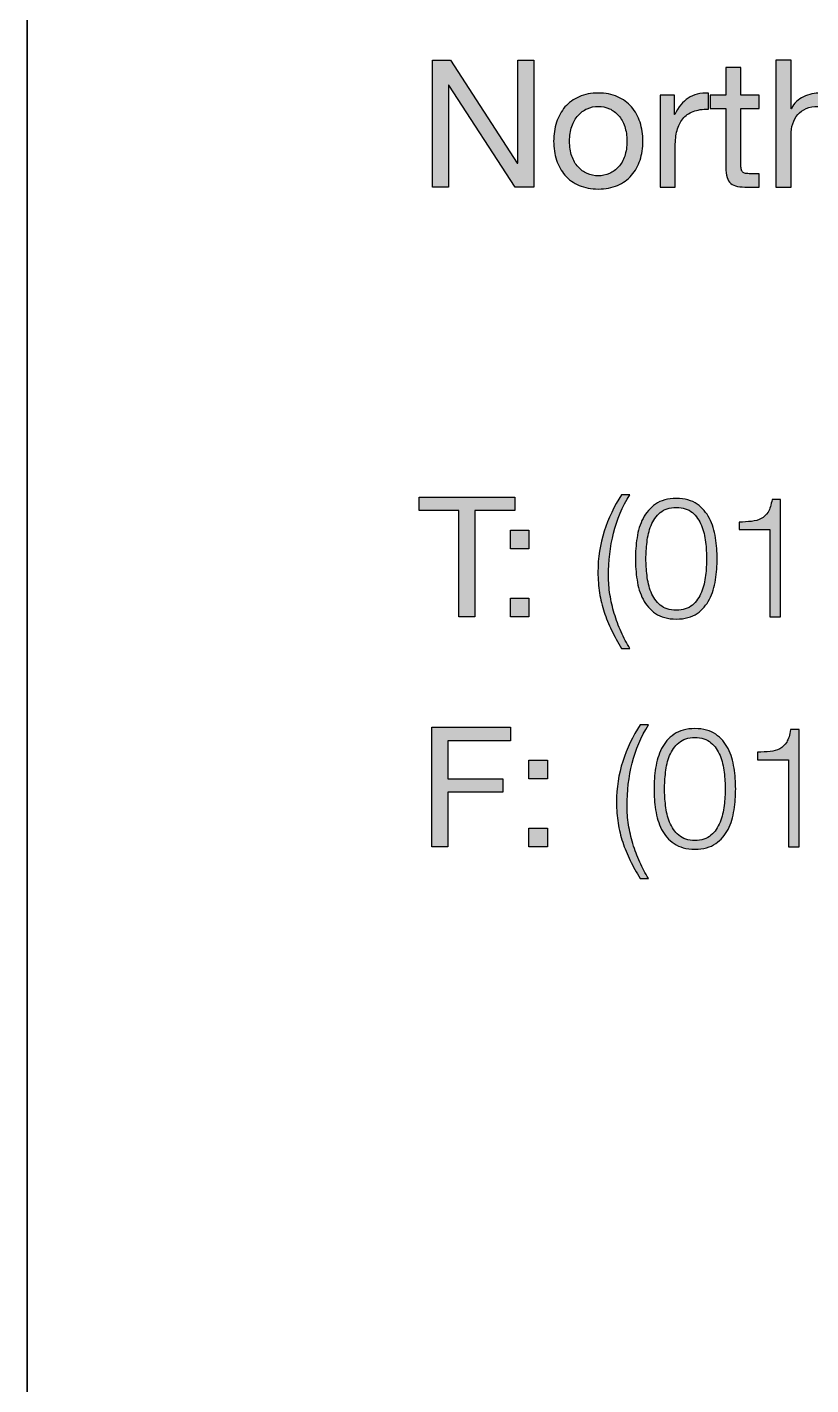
# Paper-space layout 'A2 (portrait)' of a CAD drawing. Extents: x 0 to 396, y 0 to 564.
# Drawn here: x 269.5 to 282.21, y 22.02 to 44.04 of the extents above; entities that cross this region are included whole.
import ezdxf
from ezdxf.enums import TextEntityAlignment as Align

# ---------------------------------------------------------------- set-up
doc = ezdxf.new("R2010")
doc.units = 0
doc.layers.get('0').update_dxf_attribs({"linetype": 'CONTINUOUS'})
doc.layers.get('Defpoints').update_dxf_attribs({"linetype": 'CONTINUOUS'})
doc.layers.add('JPP_Mask', color=7, linetype='CONTINUOUS')
doc.styles.add('JPP', font='arial.ttf')

# ---------------------------------------------------------------- blocks, each defined once
blk = doc.blocks.new('A2mask (portrait)')
at = {"true_color": 0x004a91}
blk.add_hatch(color=154, dxfattribs=at).paths.add_polyline_path([(276.365, 43.506), (276.074, 43.506), (276.074, 41.446), (276.333, 41.446), (276.333, 43.099), (276.339, 43.099), (277.415, 41.446), (277.715, 41.446), (277.715, 43.506), (277.455, 43.506), (277.455, 41.836), (277.449, 41.836)])
h = blk.add_hatch(color=154, dxfattribs=at)
edge = h.paths.add_edge_path()
edge.add_spline(control_points=[(281.372, 42.938), (281.372, 42.938), (281.372, 42.721), (281.372, 42.721), (281.372, 42.721), (281.075, 42.721), (281.075, 42.721), (281.075, 42.721), (281.075, 41.795), (281.075, 41.795), (281.075, 41.767), (281.077, 41.744), (281.082, 41.726), (281.087, 41.709), (281.096, 41.695), (281.11, 41.686), (281.123, 41.676), (281.142, 41.67), (281.166, 41.667), (281.19, 41.664), (281.221, 41.663), (281.259, 41.663), (281.259, 41.663), (281.372, 41.663), (281.372, 41.663), (281.372, 41.663), (281.372, 41.446), (281.372, 41.446), (281.372, 41.446), (281.184, 41.446), (281.184, 41.446), (281.121, 41.446), (281.066, 41.451), (281.021, 41.459), (280.976, 41.468), (280.94, 41.484), (280.912, 41.507), (280.884, 41.53), (280.863, 41.563), (280.85, 41.605), (280.837, 41.647), (280.83, 41.703), (280.83, 41.773), (280.83, 41.773), (280.83, 42.721), (280.83, 42.721), (280.83, 42.721), (280.576, 42.721), (280.576, 42.721), (280.576, 42.721), (280.576, 42.938), (280.576, 42.938), (280.576, 42.938), (280.83, 42.938), (280.83, 42.938), (280.83, 42.938), (280.83, 43.385), (280.83, 43.385), (280.83, 43.385), (281.075, 43.385), (281.075, 43.385), (281.075, 43.385), (281.075, 42.938), (281.075, 42.938), (281.075, 42.938), (281.372, 42.938), (281.372, 42.938)], knot_values=[0, 0, 0, 0, 1, 1, 1, 2, 2, 2, 3, 3, 3, 4, 4, 4, 5, 5, 5, 6, 6, 6, 7, 7, 7, 8, 8, 8, 9, 9, 9, 10, 10, 10, 11, 11, 11, 12, 12, 12, 13, 13, 13, 14, 14, 14, 15, 15, 15, 16, 16, 16, 17, 17, 17, 18, 18, 18, 19, 19, 19, 20, 20, 20, 21, 21, 21, 22, 22, 22, 22], degree=3, periodic=0)
h = blk.add_hatch(color=154, dxfattribs=at)
edge = h.paths.add_edge_path()
edge.add_spline(control_points=[(281.888, 43.506), (281.888, 43.506), (281.888, 42.718), (281.888, 42.718), (281.888, 42.718), (281.894, 42.718), (281.894, 42.718), (281.913, 42.765), (281.94, 42.803), (281.974, 42.835), (282.009, 42.867), (282.048, 42.893), (282.091, 42.913), (282.134, 42.933), (282.179, 42.948), (282.227, 42.958), (282.274, 42.967), (282.32, 42.972), (282.364, 42.972), (282.462, 42.972), (282.544, 42.959), (282.609, 42.932), (282.674, 42.905), (282.727, 42.867), (282.768, 42.819), (282.808, 42.771), (282.836, 42.714), (282.852, 42.648), (282.869, 42.581), (282.877, 42.508), (282.877, 42.427), (282.877, 42.427), (282.877, 41.446), (282.877, 41.446), (282.877, 41.446), (282.632, 41.446), (282.632, 41.446), (282.632, 41.446), (282.632, 42.456), (282.632, 42.456), (282.632, 42.548), (282.605, 42.621), (282.551, 42.675), (282.497, 42.729), (282.423, 42.756), (282.329, 42.756), (282.254, 42.756), (282.189, 42.744), (282.134, 42.721), (282.08, 42.698), (282.034, 42.666), (281.998, 42.623), (281.961, 42.581), (281.934, 42.531), (281.915, 42.475), (281.897, 42.418), (281.888, 42.356), (281.888, 42.289), (281.888, 42.289), (281.888, 41.446), (281.888, 41.446), (281.888, 41.446), (281.643, 41.446), (281.643, 41.446), (281.643, 41.446), (281.643, 43.506), (281.643, 43.506), (281.643, 43.506), (281.888, 43.506), (281.888, 43.506)], knot_values=[0, 0, 0, 0, 1, 1, 1, 2, 2, 2, 3, 3, 3, 4, 4, 4, 5, 5, 5, 6, 6, 6, 7, 7, 7, 8, 8, 8, 9, 9, 9, 10, 10, 10, 11, 11, 11, 12, 12, 12, 13, 13, 13, 14, 14, 14, 15, 15, 15, 16, 16, 16, 17, 17, 17, 18, 18, 18, 19, 19, 19, 20, 20, 20, 21, 21, 21, 22, 22, 22, 23, 23, 23, 23], degree=3, periodic=0)
h = blk.add_hatch(color=154, dxfattribs=at)
edge = h.paths.add_edge_path(flags=16)
edge.add_spline(control_points=[(278.333, 41.95), (278.357, 41.88), (278.39, 41.821), (278.433, 41.774), (278.475, 41.727), (278.525, 41.691), (278.581, 41.666), (278.638, 41.641), (278.698, 41.628), (278.762, 41.628), (278.825, 41.628), (278.885, 41.641), (278.942, 41.666), (278.999, 41.691), (279.048, 41.727), (279.09, 41.774), (279.133, 41.821), (279.166, 41.88), (279.19, 41.95), (279.214, 42.02), (279.226, 42.1), (279.226, 42.191), (279.226, 42.281), (279.214, 42.361), (279.19, 42.431), (279.166, 42.501), (279.133, 42.561), (279.09, 42.609), (279.048, 42.657), (278.999, 42.693), (278.942, 42.718), (278.885, 42.743), (278.825, 42.756), (278.762, 42.756), (278.698, 42.756), (278.638, 42.743), (278.581, 42.718), (278.525, 42.693), (278.475, 42.657), (278.433, 42.609), (278.39, 42.561), (278.357, 42.501), (278.333, 42.431), (278.309, 42.361), (278.297, 42.281), (278.297, 42.191), (278.297, 42.1), (278.309, 42.02), (278.333, 41.95)], knot_values=[0, 0, 0, 0, 1, 1, 1, 2, 2, 2, 3, 3, 3, 4, 4, 4, 5, 5, 5, 6, 6, 6, 7, 7, 7, 8, 8, 8, 9, 9, 9, 10, 10, 10, 11, 11, 11, 12, 12, 12, 13, 13, 13, 14, 14, 14, 15, 15, 15, 16, 16, 16, 16], degree=3, periodic=0)
edge = h.paths.add_edge_path()
edge.add_spline(control_points=[(278.084, 42.498), (278.114, 42.593), (278.161, 42.675), (278.222, 42.746), (278.284, 42.816), (278.36, 42.871), (278.45, 42.912), (278.541, 42.952), (278.644, 42.972), (278.762, 42.972), (278.881, 42.972), (278.985, 42.952), (279.074, 42.912), (279.164, 42.871), (279.239, 42.816), (279.301, 42.746), (279.362, 42.675), (279.409, 42.593), (279.439, 42.498), (279.47, 42.402), (279.486, 42.3), (279.486, 42.191), (279.486, 42.081), (279.47, 41.979), (279.439, 41.885), (279.409, 41.791), (279.362, 41.709), (279.301, 41.638), (279.239, 41.568), (279.164, 41.513), (279.074, 41.474), (278.985, 41.435), (278.881, 41.415), (278.762, 41.415), (278.644, 41.415), (278.541, 41.435), (278.45, 41.474), (278.36, 41.513), (278.284, 41.568), (278.222, 41.638), (278.161, 41.709), (278.114, 41.791), (278.084, 41.885), (278.053, 41.979), (278.038, 42.081), (278.038, 42.191), (278.038, 42.3), (278.053, 42.402), (278.084, 42.498)], knot_values=[0, 0, 0, 0, 1, 1, 1, 2, 2, 2, 3, 3, 3, 4, 4, 4, 5, 5, 5, 6, 6, 6, 7, 7, 7, 8, 8, 8, 9, 9, 9, 10, 10, 10, 11, 11, 11, 12, 12, 12, 13, 13, 13, 14, 14, 14, 15, 15, 15, 16, 16, 16, 16], degree=3, periodic=0)
h = blk.add_hatch(color=154, dxfattribs=at)
edge = h.paths.add_edge_path()
edge.add_spline(control_points=[(279.996, 42.938), (279.996, 42.938), (279.996, 42.623), (279.996, 42.623), (279.996, 42.623), (280.002, 42.623), (280.002, 42.623), (280.061, 42.744), (280.134, 42.834), (280.221, 42.891), (280.307, 42.949), (280.417, 42.976), (280.55, 42.972), (280.55, 42.972), (280.55, 42.713), (280.55, 42.713), (280.451, 42.713), (280.368, 42.699), (280.299, 42.672), (280.229, 42.645), (280.174, 42.606), (280.131, 42.554), (280.089, 42.502), (280.058, 42.439), (280.039, 42.365), (280.02, 42.291), (280.01, 42.206), (280.01, 42.11), (280.01, 42.11), (280.01, 41.446), (280.01, 41.446), (280.01, 41.446), (279.765, 41.446), (279.765, 41.446), (279.765, 41.446), (279.765, 42.938), (279.765, 42.938), (279.765, 42.938), (279.996, 42.938), (279.996, 42.938)], knot_values=[0, 0, 0, 0, 1, 1, 1, 2, 2, 2, 3, 3, 3, 4, 4, 4, 5, 5, 5, 6, 6, 6, 7, 7, 7, 8, 8, 8, 9, 9, 9, 10, 10, 10, 11, 11, 11, 12, 12, 12, 13, 13, 13, 13], degree=3, periodic=0)
at = {"true_color": 0x0081c6}
for points in [[(276.761, 36.201), (277.407, 36.201), (277.407, 36.418), (275.857, 36.418), (275.857, 36.201), (276.503, 36.201), (276.503, 34.479), (276.761, 34.479)], [(277.638, 35.883), (277.336, 35.883), (277.336, 35.582), (277.638, 35.582)], [(277.638, 34.781), (277.336, 34.781), (277.336, 34.479), (277.638, 34.479)], [(277.336, 32.685), (276.063, 32.685), (276.063, 30.747), (276.321, 30.747), (276.321, 31.635), (277.212, 31.635), (277.212, 31.852), (276.321, 31.852), (276.321, 32.468), (277.336, 32.468)], [(277.936, 32.15), (277.635, 32.15), (277.635, 31.849), (277.936, 31.849)], [(277.936, 31.048), (277.635, 31.048), (277.635, 30.747), (277.936, 30.747)]]:
    blk.add_hatch(color=142, dxfattribs=at).paths.add_polyline_path(points)
at = {"true_color": 0x004a91}
h = blk.add_hatch(color=154, dxfattribs=at)
edge = h.paths.add_edge_path()
edge.add_spline(control_points=[(278.927, 35.139), (278.927, 35.381), (278.954, 35.613), (279.01, 35.834)], knot_values=[7, 7, 7, 7, 8, 8, 8, 8], degree=3, periodic=0)
edge.add_spline(control_points=[(279.01, 35.834), (279.065, 36.055), (279.153, 36.263), (279.274, 36.458)], knot_values=[6, 6, 6, 6, 7, 7, 7, 7], degree=3, periodic=0)
edge.add_spline(control_points=[(279.274, 36.458), (279.274, 36.458), (279.139, 36.458), (279.139, 36.458), (279.019, 36.272), (278.926, 36.074), (278.858, 35.865), (278.79, 35.656), (278.756, 35.435), (278.756, 35.201)], knot_values=[3, 3, 3, 3, 4, 4, 4, 5, 5, 5, 6, 6, 6, 6], degree=3, periodic=0)
edge.add_spline(control_points=[(278.756, 35.201), (278.756, 35.082), (278.765, 34.97), (278.782, 34.864)], knot_values=[2, 2, 2, 2, 3, 3, 3, 3], degree=3, periodic=0)
edge.add_spline(control_points=[(278.782, 34.864), (278.799, 34.758), (278.824, 34.655), (278.856, 34.555)], knot_values=[1, 1, 1, 1, 2, 2, 2, 2], degree=3, periodic=0)
edge.add_spline(control_points=[(278.856, 34.555), (278.889, 34.456), (278.929, 34.357), (278.977, 34.259)], knot_values=[0, 0, 0, 0, 1, 1, 1, 1], degree=3, periodic=0)
edge.add_spline(control_points=[(278.977, 34.259), (279.025, 34.162), (279.079, 34.063), (279.139, 33.964)], knot_values=[13, 13, 13, 13, 14, 14, 14, 14], degree=3, periodic=0)
edge.add_spline(control_points=[(279.139, 33.964), (279.139, 33.964), (279.274, 33.964), (279.274, 33.964), (279.222, 34.047), (279.174, 34.137), (279.132, 34.233)], knot_values=[11, 11, 11, 11, 12, 12, 12, 13, 13, 13, 13], degree=3, periodic=0)
edge.add_spline(control_points=[(279.132, 34.233), (279.089, 34.328), (279.053, 34.427), (279.022, 34.53)], knot_values=[10, 10, 10, 10, 11, 11, 11, 11], degree=3, periodic=0)
edge.add_spline(control_points=[(279.022, 34.53), (278.991, 34.632), (278.968, 34.735), (278.951, 34.838)], knot_values=[9, 9, 9, 9, 10, 10, 10, 10], degree=3, periodic=0)
edge.add_spline(control_points=[(278.951, 34.838), (278.935, 34.941), (278.927, 35.041), (278.927, 35.139)], knot_values=[8, 8, 8, 8, 9, 9, 9, 9], degree=3, periodic=0)
h = blk.add_hatch(color=154, dxfattribs=at)
edge = h.paths.add_edge_path()
edge.add_spline(control_points=[(280.689, 35.419), (280.689, 35.529), (280.68, 35.642), (280.663, 35.758)], knot_values=[2, 2, 2, 2, 3, 3, 3, 3], degree=3, periodic=0)
edge.add_spline(control_points=[(280.663, 35.758), (280.646, 35.874), (280.613, 35.979), (280.565, 36.073)], knot_values=[1, 1, 1, 1, 2, 2, 2, 2], degree=3, periodic=0)
edge.add_spline(control_points=[(280.565, 36.073), (280.517, 36.167), (280.45, 36.244), (280.364, 36.305)], knot_values=[0, 0, 0, 0, 1, 1, 1, 1], degree=3, periodic=0)
edge.add_spline(control_points=[(280.364, 36.305), (280.279, 36.366), (280.166, 36.396), (280.026, 36.396)], knot_values=[15, 15, 15, 15, 16, 16, 16, 16], degree=3, periodic=0)
edge.add_spline(control_points=[(280.026, 36.396), (279.889, 36.396), (279.777, 36.366), (279.69, 36.305)], knot_values=[14, 14, 14, 14, 15, 15, 15, 15], degree=3, periodic=0)
edge.add_spline(control_points=[(279.69, 36.305), (279.603, 36.244), (279.536, 36.167), (279.488, 36.073), (279.44, 35.979), (279.407, 35.874), (279.39, 35.758)], knot_values=[12, 12, 12, 12, 13, 13, 13, 14, 14, 14, 14], degree=3, periodic=0)
edge.add_spline(control_points=[(279.39, 35.758), (279.373, 35.642), (279.364, 35.528), (279.364, 35.416)], knot_values=[11, 11, 11, 11, 12, 12, 12, 12], degree=3, periodic=0)
edge.add_spline(control_points=[(279.364, 35.416), (279.364, 35.306), (279.373, 35.193), (279.39, 35.077)], knot_values=[10, 10, 10, 10, 11, 11, 11, 11], degree=3, periodic=0)
edge.add_spline(control_points=[(279.39, 35.077), (279.407, 34.961), (279.44, 34.856), (279.488, 34.762), (279.536, 34.668), (279.603, 34.591), (279.69, 34.531)], knot_values=[8, 8, 8, 8, 9, 9, 9, 10, 10, 10, 10], degree=3, periodic=0)
edge.add_spline(control_points=[(279.69, 34.531), (279.777, 34.471), (279.889, 34.441), (280.026, 34.441)], knot_values=[7, 7, 7, 7, 8, 8, 8, 8], degree=3, periodic=0)
edge.add_spline(control_points=[(280.026, 34.441), (280.166, 34.441), (280.279, 34.471), (280.364, 34.531)], knot_values=[6, 6, 6, 6, 7, 7, 7, 7], degree=3, periodic=0)
edge.add_spline(control_points=[(280.364, 34.531), (280.45, 34.591), (280.517, 34.668), (280.565, 34.762)], knot_values=[5, 5, 5, 5, 6, 6, 6, 6], degree=3, periodic=0)
edge.add_spline(control_points=[(280.565, 34.762), (280.613, 34.856), (280.646, 34.961), (280.663, 35.077)], knot_values=[4, 4, 4, 4, 5, 5, 5, 5], degree=3, periodic=0)
edge.add_spline(control_points=[(280.663, 35.077), (280.68, 35.193), (280.689, 35.307), (280.689, 35.419)], knot_values=[3, 3, 3, 3, 4, 4, 4, 4], degree=3, periodic=0)
edge = h.paths.add_edge_path(flags=16)
edge.add_spline(control_points=[(279.535, 35.419), (279.535, 35.5), (279.541, 35.59), (279.552, 35.687)], knot_values=[2, 2, 2, 2, 3, 3, 3, 3], degree=3, periodic=0)
edge.add_spline(control_points=[(279.552, 35.687), (279.562, 35.785), (279.584, 35.875), (279.618, 35.959)], knot_values=[1, 1, 1, 1, 2, 2, 2, 2], degree=3, periodic=0)
edge.add_spline(control_points=[(279.618, 35.959), (279.651, 36.042), (279.701, 36.112), (279.766, 36.168)], knot_values=[0, 0, 0, 0, 1, 1, 1, 1], degree=3, periodic=0)
edge.add_spline(control_points=[(279.766, 36.168), (279.831, 36.224), (279.918, 36.252), (280.026, 36.252)], knot_values=[15, 15, 15, 15, 16, 16, 16, 16], degree=3, periodic=0)
edge.add_spline(control_points=[(280.026, 36.252), (280.135, 36.252), (280.222, 36.224), (280.287, 36.168)], knot_values=[14, 14, 14, 14, 15, 15, 15, 15], degree=3, periodic=0)
edge.add_spline(control_points=[(280.287, 36.168), (280.352, 36.112), (280.401, 36.042), (280.435, 35.959)], knot_values=[13, 13, 13, 13, 14, 14, 14, 14], degree=3, periodic=0)
edge.add_spline(control_points=[(280.435, 35.959), (280.468, 35.875), (280.491, 35.785), (280.502, 35.687)], knot_values=[12, 12, 12, 12, 13, 13, 13, 13], degree=3, periodic=0)
edge.add_spline(control_points=[(280.502, 35.687), (280.512, 35.59), (280.518, 35.5), (280.518, 35.419)], knot_values=[11, 11, 11, 11, 12, 12, 12, 12], degree=3, periodic=0)
edge.add_spline(control_points=[(280.518, 35.419), (280.518, 35.335), (280.512, 35.245), (280.502, 35.148), (280.491, 35.052), (280.468, 34.961), (280.435, 34.877), (280.401, 34.793), (280.352, 34.723), (280.287, 34.667)], knot_values=[8, 8, 8, 8, 9, 9, 9, 10, 10, 10, 11, 11, 11, 11], degree=3, periodic=0)
edge.add_spline(control_points=[(280.287, 34.667), (280.222, 34.611), (280.135, 34.583), (280.026, 34.583)], knot_values=[7, 7, 7, 7, 8, 8, 8, 8], degree=3, periodic=0)
edge.add_spline(control_points=[(280.026, 34.583), (279.918, 34.583), (279.831, 34.611), (279.766, 34.667), (279.701, 34.723), (279.651, 34.793), (279.618, 34.877), (279.584, 34.961), (279.562, 35.052), (279.552, 35.148), (279.541, 35.245), (279.535, 35.335), (279.535, 35.419)], knot_values=[3, 3, 3, 3, 4, 4, 4, 5, 5, 5, 6, 6, 6, 7, 7, 7, 7], degree=3, periodic=0)
h = blk.add_hatch(color=154, dxfattribs=at)
edge = h.paths.add_edge_path()
edge.add_spline(control_points=[(281.717, 35.429), (281.717, 35.904), (281.717, 36.379), (281.717, 36.379), (281.717, 36.379), (281.683, 36.379), (281.648, 36.379)], knot_values=[3.5, 3.5, 3.5, 3.5, 4, 4, 4, 4.5, 4.5, 4.5, 4.5], degree=3, periodic=0)
edge.add_spline(control_points=[(281.648, 36.379), (281.613, 36.379), (281.579, 36.379), (281.579, 36.379), (281.566, 36.293), (281.545, 36.225), (281.515, 36.177), (281.485, 36.129), (281.448, 36.093), (281.404, 36.07)], knot_values=[1, 1, 1, 1, 1.5, 1.5, 1.5, 2.5, 2.5, 2.5, 3.5, 3.5, 3.5, 3.5], degree=3, periodic=0)
edge.add_spline(control_points=[(281.404, 36.07), (281.359, 36.046), (281.307, 36.032), (281.246, 36.025)], knot_values=[0, 0, 0, 0, 1, 1, 1, 1], degree=3, periodic=0)
edge.add_spline(control_points=[(281.246, 36.025), (281.186, 36.019), (281.118, 36.015), (281.044, 36.013)], knot_values=[9, 9, 9, 9, 10, 10, 10, 10], degree=3, periodic=0)
edge.add_spline(control_points=[(281.044, 36.013), (281.044, 36.013), (281.044, 35.891), (281.044, 35.891), (281.044, 35.891), (281.17, 35.891), (281.295, 35.891)], knot_values=[7.5, 7.5, 7.5, 7.5, 8.5, 8.5, 8.5, 9, 9, 9, 9], degree=3, periodic=0)
edge.add_spline(control_points=[(281.295, 35.891), (281.421, 35.891), (281.546, 35.891), (281.546, 35.891), (281.546, 35.891), (281.546, 35.538), (281.546, 35.185)], knot_values=[6.5, 6.5, 6.5, 6.5, 7, 7, 7, 7.5, 7.5, 7.5, 7.5], degree=3, periodic=0)
edge.add_spline(control_points=[(281.546, 35.185), (281.546, 34.832), (281.546, 34.479), (281.546, 34.479), (281.546, 34.479), (281.589, 34.479), (281.632, 34.479)], knot_values=[5.5, 5.5, 5.5, 5.5, 6, 6, 6, 6.5, 6.5, 6.5, 6.5], degree=3, periodic=0)
edge.add_spline(control_points=[(281.632, 34.479), (281.674, 34.479), (281.717, 34.479), (281.717, 34.479), (281.717, 34.479), (281.717, 34.954), (281.717, 35.429)], knot_values=[4.5, 4.5, 4.5, 4.5, 5, 5, 5, 5.5, 5.5, 5.5, 5.5], degree=3, periodic=0)
h = blk.add_hatch(color=154, dxfattribs=at)
edge = h.paths.add_edge_path()
edge.add_spline(control_points=[(279.228, 31.407), (279.228, 31.649), (279.256, 31.881), (279.311, 32.102)], knot_values=[7, 7, 7, 7, 8, 8, 8, 8], degree=3, periodic=0)
edge.add_spline(control_points=[(279.311, 32.102), (279.366, 32.322), (279.455, 32.53), (279.576, 32.726)], knot_values=[6, 6, 6, 6, 7, 7, 7, 7], degree=3, periodic=0)
edge.add_spline(control_points=[(279.576, 32.726), (279.576, 32.726), (279.44, 32.726), (279.44, 32.726), (279.321, 32.539), (279.227, 32.342), (279.159, 32.133), (279.091, 31.924), (279.057, 31.703), (279.057, 31.469)], knot_values=[3, 3, 3, 3, 4, 4, 4, 5, 5, 5, 6, 6, 6, 6], degree=3, periodic=0)
edge.add_spline(control_points=[(279.057, 31.469), (279.057, 31.35), (279.066, 31.237), (279.083, 31.131)], knot_values=[2, 2, 2, 2, 3, 3, 3, 3], degree=3, periodic=0)
edge.add_spline(control_points=[(279.083, 31.131), (279.1, 31.025), (279.125, 30.923), (279.158, 30.823)], knot_values=[1, 1, 1, 1, 2, 2, 2, 2], degree=3, periodic=0)
edge.add_spline(control_points=[(279.158, 30.823), (279.19, 30.724), (279.231, 30.625), (279.278, 30.527)], knot_values=[0, 0, 0, 0, 1, 1, 1, 1], degree=3, periodic=0)
edge.add_spline(control_points=[(279.278, 30.527), (279.327, 30.43), (279.381, 30.331), (279.44, 30.232)], knot_values=[13, 13, 13, 13, 14, 14, 14, 14], degree=3, periodic=0)
edge.add_spline(control_points=[(279.44, 30.232), (279.44, 30.232), (279.576, 30.232), (279.576, 30.232), (279.523, 30.315), (279.476, 30.404), (279.433, 30.5)], knot_values=[11, 11, 11, 11, 12, 12, 12, 13, 13, 13, 13], degree=3, periodic=0)
edge.add_spline(control_points=[(279.433, 30.5), (279.391, 30.596), (279.354, 30.695), (279.324, 30.798)], knot_values=[10, 10, 10, 10, 11, 11, 11, 11], degree=3, periodic=0)
edge.add_spline(control_points=[(279.324, 30.798), (279.293, 30.9), (279.269, 31.002), (279.253, 31.105)], knot_values=[9, 9, 9, 9, 10, 10, 10, 10], degree=3, periodic=0)
edge.add_spline(control_points=[(279.253, 31.105), (279.236, 31.209), (279.228, 31.309), (279.228, 31.407)], knot_values=[8, 8, 8, 8, 9, 9, 9, 9], degree=3, periodic=0)
h = blk.add_hatch(color=154, dxfattribs=at)
edge = h.paths.add_edge_path()
edge.add_spline(control_points=[(280.99, 31.686), (280.99, 31.797), (280.982, 31.91), (280.964, 32.025)], knot_values=[2, 2, 2, 2, 3, 3, 3, 3], degree=3, periodic=0)
edge.add_spline(control_points=[(280.964, 32.025), (280.947, 32.141), (280.915, 32.247), (280.867, 32.341)], knot_values=[1, 1, 1, 1, 2, 2, 2, 2], degree=3, periodic=0)
edge.add_spline(control_points=[(280.867, 32.341), (280.819, 32.435), (280.752, 32.512), (280.666, 32.573)], knot_values=[0, 0, 0, 0, 1, 1, 1, 1], degree=3, periodic=0)
edge.add_spline(control_points=[(280.666, 32.573), (280.58, 32.633), (280.467, 32.664), (280.328, 32.664)], knot_values=[15, 15, 15, 15, 16, 16, 16, 16], degree=3, periodic=0)
edge.add_spline(control_points=[(280.328, 32.664), (280.19, 32.664), (280.078, 32.633), (279.992, 32.573)], knot_values=[14, 14, 14, 14, 15, 15, 15, 15], degree=3, periodic=0)
edge.add_spline(control_points=[(279.992, 32.573), (279.904, 32.512), (279.837, 32.435), (279.789, 32.341), (279.741, 32.247), (279.709, 32.141), (279.691, 32.025)], knot_values=[12, 12, 12, 12, 13, 13, 13, 14, 14, 14, 14], degree=3, periodic=0)
edge.add_spline(control_points=[(279.691, 32.025), (279.674, 31.91), (279.666, 31.796), (279.666, 31.684)], knot_values=[11, 11, 11, 11, 12, 12, 12, 12], degree=3, periodic=0)
edge.add_spline(control_points=[(279.666, 31.684), (279.666, 31.573), (279.674, 31.46), (279.691, 31.344)], knot_values=[10, 10, 10, 10, 11, 11, 11, 11], degree=3, periodic=0)
edge.add_spline(control_points=[(279.691, 31.344), (279.709, 31.229), (279.741, 31.124), (279.789, 31.029), (279.837, 30.935), (279.904, 30.858), (279.992, 30.799)], knot_values=[8, 8, 8, 8, 9, 9, 9, 10, 10, 10, 10], degree=3, periodic=0)
edge.add_spline(control_points=[(279.992, 30.799), (280.078, 30.739), (280.19, 30.709), (280.328, 30.709)], knot_values=[7, 7, 7, 7, 8, 8, 8, 8], degree=3, periodic=0)
edge.add_spline(control_points=[(280.328, 30.709), (280.467, 30.709), (280.58, 30.739), (280.666, 30.799)], knot_values=[6, 6, 6, 6, 7, 7, 7, 7], degree=3, periodic=0)
edge.add_spline(control_points=[(280.666, 30.799), (280.752, 30.858), (280.819, 30.935), (280.867, 31.029)], knot_values=[5, 5, 5, 5, 6, 6, 6, 6], degree=3, periodic=0)
edge.add_spline(control_points=[(280.867, 31.029), (280.915, 31.124), (280.947, 31.229), (280.964, 31.344)], knot_values=[4, 4, 4, 4, 5, 5, 5, 5], degree=3, periodic=0)
edge.add_spline(control_points=[(280.964, 31.344), (280.982, 31.46), (280.99, 31.574), (280.99, 31.686)], knot_values=[3, 3, 3, 3, 4, 4, 4, 4], degree=3, periodic=0)
edge = h.paths.add_edge_path(flags=16)
edge.add_spline(control_points=[(279.837, 31.686), (279.837, 31.768), (279.842, 31.858), (279.853, 31.955)], knot_values=[2, 2, 2, 2, 3, 3, 3, 3], degree=3, periodic=0)
edge.add_spline(control_points=[(279.853, 31.955), (279.864, 32.053), (279.886, 32.143), (279.919, 32.227)], knot_values=[1, 1, 1, 1, 2, 2, 2, 2], degree=3, periodic=0)
edge.add_spline(control_points=[(279.919, 32.227), (279.953, 32.31), (280.002, 32.379), (280.067, 32.435)], knot_values=[0, 0, 0, 0, 1, 1, 1, 1], degree=3, periodic=0)
edge.add_spline(control_points=[(280.067, 32.435), (280.133, 32.492), (280.22, 32.52), (280.328, 32.52)], knot_values=[15, 15, 15, 15, 16, 16, 16, 16], degree=3, periodic=0)
edge.add_spline(control_points=[(280.328, 32.52), (280.437, 32.52), (280.523, 32.492), (280.589, 32.435)], knot_values=[14, 14, 14, 14, 15, 15, 15, 15], degree=3, periodic=0)
edge.add_spline(control_points=[(280.589, 32.435), (280.654, 32.379), (280.703, 32.31), (280.736, 32.227)], knot_values=[13, 13, 13, 13, 14, 14, 14, 14], degree=3, periodic=0)
edge.add_spline(control_points=[(280.736, 32.227), (280.77, 32.143), (280.792, 32.053), (280.803, 31.955)], knot_values=[12, 12, 12, 12, 13, 13, 13, 13], degree=3, periodic=0)
edge.add_spline(control_points=[(280.803, 31.955), (280.814, 31.858), (280.819, 31.768), (280.819, 31.686)], knot_values=[11, 11, 11, 11, 12, 12, 12, 12], degree=3, periodic=0)
edge.add_spline(control_points=[(280.819, 31.686), (280.819, 31.603), (280.814, 31.513), (280.803, 31.416), (280.792, 31.319), (280.77, 31.229), (280.736, 31.145), (280.703, 31.061), (280.654, 30.99), (280.589, 30.934)], knot_values=[8, 8, 8, 8, 9, 9, 9, 10, 10, 10, 11, 11, 11, 11], degree=3, periodic=0)
edge.add_spline(control_points=[(280.589, 30.934), (280.523, 30.878), (280.437, 30.85), (280.328, 30.85)], knot_values=[7, 7, 7, 7, 8, 8, 8, 8], degree=3, periodic=0)
edge.add_spline(control_points=[(280.328, 30.85), (280.22, 30.85), (280.133, 30.878), (280.067, 30.934), (280.002, 30.99), (279.953, 31.061), (279.919, 31.145), (279.886, 31.229), (279.864, 31.319), (279.853, 31.416), (279.842, 31.513), (279.837, 31.603), (279.837, 31.686)], knot_values=[3, 3, 3, 3, 4, 4, 4, 5, 5, 5, 6, 6, 6, 7, 7, 7, 7], degree=3, periodic=0)
h = blk.add_hatch(color=154, dxfattribs=at)
edge = h.paths.add_edge_path()
edge.add_spline(control_points=[(282.019, 31.697), (282.019, 32.172), (282.019, 32.647), (282.019, 32.647), (282.019, 32.647), (281.984, 32.647), (281.95, 32.647)], knot_values=[3.5, 3.5, 3.5, 3.5, 4, 4, 4, 4.5, 4.5, 4.5, 4.5], degree=3, periodic=0)
edge.add_spline(control_points=[(281.95, 32.647), (281.915, 32.647), (281.88, 32.647), (281.88, 32.647), (281.868, 32.56), (281.846, 32.493), (281.817, 32.445), (281.787, 32.397), (281.75, 32.361), (281.705, 32.338)], knot_values=[1, 1, 1, 1, 1.5, 1.5, 1.5, 2.5, 2.5, 2.5, 3.5, 3.5, 3.5, 3.5], degree=3, periodic=0)
edge.add_spline(control_points=[(281.705, 32.338), (281.661, 32.314), (281.609, 32.299), (281.548, 32.293)], knot_values=[0, 0, 0, 0, 1, 1, 1, 1], degree=3, periodic=0)
edge.add_spline(control_points=[(281.548, 32.293), (281.487, 32.287), (281.42, 32.283), (281.346, 32.281)], knot_values=[9, 9, 9, 9, 10, 10, 10, 10], degree=3, periodic=0)
edge.add_spline(control_points=[(281.346, 32.281), (281.346, 32.281), (281.346, 32.159), (281.346, 32.159), (281.346, 32.159), (281.471, 32.159), (281.597, 32.159)], knot_values=[7.5, 7.5, 7.5, 7.5, 8.5, 8.5, 8.5, 9, 9, 9, 9], degree=3, periodic=0)
edge.add_spline(control_points=[(281.597, 32.159), (281.722, 32.159), (281.848, 32.159), (281.848, 32.159), (281.848, 32.159), (281.848, 31.806), (281.848, 31.453)], knot_values=[6.5, 6.5, 6.5, 6.5, 7, 7, 7, 7.5, 7.5, 7.5, 7.5], degree=3, periodic=0)
edge.add_spline(control_points=[(281.848, 31.453), (281.848, 31.1), (281.848, 30.747), (281.848, 30.747), (281.848, 30.747), (281.891, 30.747), (281.933, 30.747)], knot_values=[5.5, 5.5, 5.5, 5.5, 6, 6, 6, 6.5, 6.5, 6.5, 6.5], degree=3, periodic=0)
edge.add_spline(control_points=[(281.933, 30.747), (281.976, 30.747), (282.019, 30.747), (282.019, 30.747), (282.019, 30.747), (282.019, 31.222), (282.019, 31.697)], knot_values=[4.5, 4.5, 4.5, 4.5, 5, 5, 5, 5.5, 5.5, 5.5, 5.5], degree=3, periodic=0)
at = {"color": 154, "true_color": 0x004a91}
blk.add_line((269.5, 80.5), (269.5, 3.5), dxfattribs=at)
at = {"layer": 'Defpoints'}
blk.add_lwpolyline([(269.5, 0), (269.5, 84), (395.5, 84)], dxfattribs=at)
at = {"layer": 'Defpoints', "color": 154, "true_color": 0x004a91}
blk.add_lwpolyline([(276.365, 43.506), (277.449, 41.836), (277.455, 41.836), (277.455, 43.506), (277.715, 43.506), (277.715, 41.446), (277.415, 41.446), (276.339, 43.099), (276.333, 43.099), (276.333, 41.446), (276.074, 41.446), (276.074, 43.506), (276.365, 43.506)], dxfattribs=at)
at = {"layer": 'Defpoints', "color": 142, "true_color": 0x0081c6}
for points in [[(275.857, 36.201), (275.857, 36.418), (277.407, 36.418), (277.407, 36.201), (276.761, 36.201), (276.761, 34.479), (276.503, 34.479), (276.503, 36.201), (275.857, 36.201)], [(277.336, 35.582), (277.336, 35.883), (277.638, 35.883), (277.638, 35.582), (277.336, 35.582)], [(277.638, 34.781), (277.638, 34.479), (277.336, 34.479), (277.336, 34.781), (277.638, 34.781)], [(277.336, 32.685), (277.336, 32.468), (276.321, 32.468), (276.321, 31.852), (277.212, 31.852), (277.212, 31.635), (276.321, 31.635), (276.321, 30.747), (276.063, 30.747), (276.063, 32.685), (277.336, 32.685)], [(277.635, 31.849), (277.635, 32.15), (277.936, 32.15), (277.936, 31.849), (277.635, 31.849)], [(277.936, 31.048), (277.936, 30.747), (277.635, 30.747), (277.635, 31.048), (277.936, 31.048)]]:
    blk.add_lwpolyline(points, dxfattribs=at)
at = {"layer": 'Defpoints', "color": 154, "true_color": 0x004a91}
for points, knots in [([(281.372, 42.938), (281.372, 42.938), (281.372, 42.721), (281.372, 42.721), (281.372, 42.721), (281.075, 42.721), (281.075, 42.721), (281.075, 42.721), (281.075, 41.795), (281.075, 41.795), (281.075, 41.767), (281.077, 41.744), (281.082, 41.726), (281.087, 41.709), (281.096, 41.695), (281.11, 41.686), (281.123, 41.676), (281.142, 41.67), (281.166, 41.667), (281.19, 41.664), (281.221, 41.663), (281.259, 41.663), (281.259, 41.663), (281.372, 41.663), (281.372, 41.663), (281.372, 41.663), (281.372, 41.446), (281.372, 41.446), (281.372, 41.446), (281.184, 41.446), (281.184, 41.446), (281.121, 41.446), (281.066, 41.451), (281.021, 41.459), (280.976, 41.468), (280.94, 41.484), (280.912, 41.507), (280.884, 41.53), (280.863, 41.563), (280.85, 41.605), (280.837, 41.647), (280.83, 41.703), (280.83, 41.773), (280.83, 41.773), (280.83, 42.721), (280.83, 42.721), (280.83, 42.721), (280.576, 42.721), (280.576, 42.721), (280.576, 42.721), (280.576, 42.938), (280.576, 42.938), (280.576, 42.938), (280.83, 42.938), (280.83, 42.938), (280.83, 42.938), (280.83, 43.385), (280.83, 43.385), (280.83, 43.385), (281.075, 43.385), (281.075, 43.385), (281.075, 43.385), (281.075, 42.938), (281.075, 42.938), (281.075, 42.938), (281.372, 42.938), (281.372, 42.938)], [0, 0, 0, 0, 1, 1, 1, 2, 2, 2, 3, 3, 3, 4, 4, 4, 5, 5, 5, 6, 6, 6, 7, 7, 7, 8, 8, 8, 9, 9, 9, 10, 10, 10, 11, 11, 11, 12, 12, 12, 13, 13, 13, 14, 14, 14, 15, 15, 15, 16, 16, 16, 17, 17, 17, 18, 18, 18, 19, 19, 19, 20, 20, 20, 21, 21, 21, 22, 22, 22, 22]), ([(281.888, 43.506), (281.888, 43.506), (281.888, 42.718), (281.888, 42.718), (281.888, 42.718), (281.894, 42.718), (281.894, 42.718), (281.913, 42.765), (281.94, 42.803), (281.974, 42.835), (282.009, 42.867), (282.048, 42.893), (282.091, 42.913), (282.134, 42.933), (282.179, 42.948), (282.227, 42.958), (282.274, 42.967), (282.32, 42.972), (282.364, 42.972), (282.462, 42.972), (282.544, 42.959), (282.609, 42.932), (282.674, 42.905), (282.727, 42.867), (282.768, 42.819), (282.808, 42.771), (282.836, 42.714), (282.852, 42.648), (282.869, 42.581), (282.877, 42.508), (282.877, 42.427), (282.877, 42.427), (282.877, 41.446), (282.877, 41.446), (282.877, 41.446), (282.632, 41.446), (282.632, 41.446), (282.632, 41.446), (282.632, 42.456), (282.632, 42.456), (282.632, 42.548), (282.605, 42.621), (282.551, 42.675), (282.497, 42.729), (282.423, 42.756), (282.329, 42.756), (282.254, 42.756), (282.189, 42.744), (282.134, 42.721), (282.08, 42.698), (282.034, 42.666), (281.998, 42.623), (281.961, 42.581), (281.934, 42.531), (281.915, 42.475), (281.897, 42.418), (281.888, 42.356), (281.888, 42.289), (281.888, 42.289), (281.888, 41.446), (281.888, 41.446), (281.888, 41.446), (281.643, 41.446), (281.643, 41.446), (281.643, 41.446), (281.643, 43.506), (281.643, 43.506), (281.643, 43.506), (281.888, 43.506), (281.888, 43.506)], [0, 0, 0, 0, 1, 1, 1, 2, 2, 2, 3, 3, 3, 4, 4, 4, 5, 5, 5, 6, 6, 6, 7, 7, 7, 8, 8, 8, 9, 9, 9, 10, 10, 10, 11, 11, 11, 12, 12, 12, 13, 13, 13, 14, 14, 14, 15, 15, 15, 16, 16, 16, 17, 17, 17, 18, 18, 18, 19, 19, 19, 20, 20, 20, 21, 21, 21, 22, 22, 22, 23, 23, 23, 23]), ([(278.084, 42.498), (278.114, 42.593), (278.161, 42.675), (278.222, 42.746), (278.284, 42.816), (278.36, 42.871), (278.45, 42.912), (278.541, 42.952), (278.644, 42.972), (278.762, 42.972), (278.881, 42.972), (278.985, 42.952), (279.074, 42.912), (279.164, 42.871), (279.239, 42.816), (279.301, 42.746), (279.362, 42.675), (279.409, 42.593), (279.439, 42.498), (279.47, 42.402), (279.486, 42.3), (279.486, 42.191), (279.486, 42.081), (279.47, 41.979), (279.439, 41.885), (279.409, 41.791), (279.362, 41.709), (279.301, 41.638), (279.239, 41.568), (279.164, 41.513), (279.074, 41.474), (278.985, 41.435), (278.881, 41.415), (278.762, 41.415), (278.644, 41.415), (278.541, 41.435), (278.45, 41.474), (278.36, 41.513), (278.284, 41.568), (278.222, 41.638), (278.161, 41.709), (278.114, 41.791), (278.084, 41.885), (278.053, 41.979), (278.038, 42.081), (278.038, 42.191), (278.038, 42.3), (278.053, 42.402), (278.084, 42.498)], [0, 0, 0, 0, 1, 1, 1, 2, 2, 2, 3, 3, 3, 4, 4, 4, 5, 5, 5, 6, 6, 6, 7, 7, 7, 8, 8, 8, 9, 9, 9, 10, 10, 10, 11, 11, 11, 12, 12, 12, 13, 13, 13, 14, 14, 14, 15, 15, 15, 16, 16, 16, 16]), ([(279.996, 42.938), (279.996, 42.938), (279.996, 42.623), (279.996, 42.623), (279.996, 42.623), (280.002, 42.623), (280.002, 42.623), (280.061, 42.744), (280.134, 42.834), (280.221, 42.891), (280.307, 42.949), (280.417, 42.976), (280.55, 42.972), (280.55, 42.972), (280.55, 42.713), (280.55, 42.713), (280.451, 42.713), (280.368, 42.699), (280.299, 42.672), (280.229, 42.645), (280.174, 42.606), (280.131, 42.554), (280.089, 42.502), (280.058, 42.439), (280.039, 42.365), (280.02, 42.291), (280.01, 42.206), (280.01, 42.11), (280.01, 42.11), (280.01, 41.446), (280.01, 41.446), (280.01, 41.446), (279.765, 41.446), (279.765, 41.446), (279.765, 41.446), (279.765, 42.938), (279.765, 42.938), (279.765, 42.938), (279.996, 42.938), (279.996, 42.938)], [0, 0, 0, 0, 1, 1, 1, 2, 2, 2, 3, 3, 3, 4, 4, 4, 5, 5, 5, 6, 6, 6, 7, 7, 7, 8, 8, 8, 9, 9, 9, 10, 10, 10, 11, 11, 11, 12, 12, 12, 13, 13, 13, 13]), ([(278.333, 41.95), (278.357, 41.88), (278.39, 41.821), (278.433, 41.774), (278.475, 41.727), (278.525, 41.691), (278.581, 41.666), (278.638, 41.641), (278.698, 41.628), (278.762, 41.628), (278.825, 41.628), (278.885, 41.641), (278.942, 41.666), (278.999, 41.691), (279.048, 41.727), (279.09, 41.774), (279.133, 41.821), (279.166, 41.88), (279.19, 41.95), (279.214, 42.02), (279.226, 42.1), (279.226, 42.191), (279.226, 42.281), (279.214, 42.361), (279.19, 42.431), (279.166, 42.501), (279.133, 42.561), (279.09, 42.609), (279.048, 42.657), (278.999, 42.693), (278.942, 42.718), (278.885, 42.743), (278.825, 42.756), (278.762, 42.756), (278.698, 42.756), (278.638, 42.743), (278.581, 42.718), (278.525, 42.693), (278.475, 42.657), (278.433, 42.609), (278.39, 42.561), (278.357, 42.501), (278.333, 42.431), (278.309, 42.361), (278.297, 42.281), (278.297, 42.191), (278.297, 42.1), (278.309, 42.02), (278.333, 41.95)], [0, 0, 0, 0, 1, 1, 1, 2, 2, 2, 3, 3, 3, 4, 4, 4, 5, 5, 5, 6, 6, 6, 7, 7, 7, 8, 8, 8, 9, 9, 9, 10, 10, 10, 11, 11, 11, 12, 12, 12, 13, 13, 13, 14, 14, 14, 15, 15, 15, 16, 16, 16, 16]), ([(278.977, 34.259), (278.929, 34.357), (278.889, 34.456), (278.856, 34.555), (278.824, 34.655), (278.799, 34.758), (278.782, 34.864), (278.765, 34.97), (278.756, 35.082), (278.756, 35.201), (278.756, 35.435), (278.79, 35.656), (278.858, 35.865), (278.926, 36.074), (279.019, 36.272), (279.139, 36.458), (279.139, 36.458), (279.274, 36.458), (279.274, 36.458), (279.153, 36.263), (279.065, 36.055), (279.01, 35.834), (278.954, 35.613), (278.927, 35.381), (278.927, 35.139), (278.927, 35.041), (278.935, 34.941), (278.951, 34.838), (278.968, 34.735), (278.991, 34.632), (279.022, 34.53), (279.053, 34.427), (279.089, 34.328), (279.132, 34.233), (279.174, 34.137), (279.222, 34.047), (279.274, 33.964), (279.274, 33.964), (279.139, 33.964), (279.139, 33.964), (279.079, 34.063), (279.025, 34.162), (278.977, 34.259)], [0, 0, 0, 0, 1, 1, 1, 2, 2, 2, 3, 3, 3, 4, 4, 4, 5, 5, 5, 6, 6, 6, 7, 7, 7, 8, 8, 8, 9, 9, 9, 10, 10, 10, 11, 11, 11, 12, 12, 12, 13, 13, 13, 14, 14, 14, 14]), ([(280.364, 36.305), (280.45, 36.244), (280.517, 36.167), (280.565, 36.073), (280.613, 35.979), (280.646, 35.874), (280.663, 35.758), (280.68, 35.642), (280.689, 35.529), (280.689, 35.419), (280.689, 35.307), (280.68, 35.193), (280.663, 35.077), (280.646, 34.961), (280.613, 34.856), (280.565, 34.762), (280.517, 34.668), (280.45, 34.591), (280.364, 34.531), (280.279, 34.471), (280.166, 34.441), (280.026, 34.441), (279.889, 34.441), (279.777, 34.471), (279.69, 34.531), (279.603, 34.591), (279.536, 34.668), (279.488, 34.762), (279.44, 34.856), (279.407, 34.961), (279.39, 35.077), (279.373, 35.193), (279.364, 35.306), (279.364, 35.416), (279.364, 35.528), (279.373, 35.642), (279.39, 35.758), (279.407, 35.874), (279.44, 35.979), (279.488, 36.073), (279.536, 36.167), (279.603, 36.244), (279.69, 36.305), (279.777, 36.366), (279.889, 36.396), (280.026, 36.396), (280.166, 36.396), (280.279, 36.366), (280.364, 36.305)], [0, 0, 0, 0, 1, 1, 1, 2, 2, 2, 3, 3, 3, 4, 4, 4, 5, 5, 5, 6, 6, 6, 7, 7, 7, 8, 8, 8, 9, 9, 9, 10, 10, 10, 11, 11, 11, 12, 12, 12, 13, 13, 13, 14, 14, 14, 15, 15, 15, 16, 16, 16, 16]), ([(281.246, 36.025), (281.307, 36.032), (281.359, 36.046), (281.404, 36.07), (281.448, 36.093), (281.485, 36.129), (281.515, 36.177), (281.545, 36.225), (281.566, 36.293), (281.579, 36.379), (281.579, 36.379), (281.717, 36.379), (281.717, 36.379), (281.717, 36.379), (281.717, 34.479), (281.717, 34.479), (281.717, 34.479), (281.546, 34.479), (281.546, 34.479), (281.546, 34.479), (281.546, 35.891), (281.546, 35.891), (281.546, 35.891), (281.044, 35.891), (281.044, 35.891), (281.044, 35.891), (281.044, 36.013), (281.044, 36.013), (281.118, 36.015), (281.186, 36.019), (281.246, 36.025)], [0, 0, 0, 0, 1, 1, 1, 2, 2, 2, 3, 3, 3, 4, 4, 4, 5, 5, 5, 6, 6, 6, 7, 7, 7, 8, 8, 8, 9, 9, 9, 10, 10, 10, 10]), ([(279.766, 36.168), (279.701, 36.112), (279.651, 36.042), (279.618, 35.959), (279.584, 35.875), (279.562, 35.785), (279.552, 35.687), (279.541, 35.59), (279.535, 35.5), (279.535, 35.419), (279.535, 35.335), (279.541, 35.245), (279.552, 35.148), (279.562, 35.052), (279.584, 34.961), (279.618, 34.877), (279.651, 34.793), (279.701, 34.723), (279.766, 34.667), (279.831, 34.611), (279.918, 34.583), (280.026, 34.583), (280.135, 34.583), (280.222, 34.611), (280.287, 34.667), (280.352, 34.723), (280.401, 34.793), (280.435, 34.877), (280.468, 34.961), (280.491, 35.052), (280.502, 35.148), (280.512, 35.245), (280.518, 35.335), (280.518, 35.419), (280.518, 35.5), (280.512, 35.59), (280.502, 35.687), (280.491, 35.785), (280.468, 35.875), (280.435, 35.959), (280.401, 36.042), (280.352, 36.112), (280.287, 36.168), (280.222, 36.224), (280.135, 36.252), (280.026, 36.252), (279.918, 36.252), (279.831, 36.224), (279.766, 36.168)], [0, 0, 0, 0, 1, 1, 1, 2, 2, 2, 3, 3, 3, 4, 4, 4, 5, 5, 5, 6, 6, 6, 7, 7, 7, 8, 8, 8, 9, 9, 9, 10, 10, 10, 11, 11, 11, 12, 12, 12, 13, 13, 13, 14, 14, 14, 15, 15, 15, 16, 16, 16, 16]), ([(279.278, 30.527), (279.231, 30.625), (279.19, 30.724), (279.158, 30.823), (279.125, 30.923), (279.1, 31.025), (279.083, 31.131), (279.066, 31.237), (279.057, 31.35), (279.057, 31.469), (279.057, 31.703), (279.091, 31.924), (279.159, 32.133), (279.227, 32.342), (279.321, 32.539), (279.44, 32.726), (279.44, 32.726), (279.576, 32.726), (279.576, 32.726), (279.455, 32.53), (279.366, 32.322), (279.311, 32.102), (279.256, 31.881), (279.228, 31.649), (279.228, 31.407), (279.228, 31.309), (279.236, 31.209), (279.253, 31.105), (279.269, 31.002), (279.293, 30.9), (279.324, 30.798), (279.354, 30.695), (279.391, 30.596), (279.433, 30.5), (279.476, 30.404), (279.523, 30.315), (279.576, 30.232), (279.576, 30.232), (279.44, 30.232), (279.44, 30.232), (279.381, 30.331), (279.327, 30.43), (279.278, 30.527)], [0, 0, 0, 0, 1, 1, 1, 2, 2, 2, 3, 3, 3, 4, 4, 4, 5, 5, 5, 6, 6, 6, 7, 7, 7, 8, 8, 8, 9, 9, 9, 10, 10, 10, 11, 11, 11, 12, 12, 12, 13, 13, 13, 14, 14, 14, 14]), ([(280.666, 32.573), (280.752, 32.512), (280.819, 32.435), (280.867, 32.341), (280.915, 32.247), (280.947, 32.141), (280.964, 32.025), (280.982, 31.91), (280.99, 31.797), (280.99, 31.686), (280.99, 31.574), (280.982, 31.46), (280.964, 31.344), (280.947, 31.229), (280.915, 31.124), (280.867, 31.029), (280.819, 30.935), (280.752, 30.858), (280.666, 30.799), (280.58, 30.739), (280.467, 30.709), (280.328, 30.709), (280.19, 30.709), (280.078, 30.739), (279.992, 30.799), (279.904, 30.858), (279.837, 30.935), (279.789, 31.029), (279.741, 31.124), (279.709, 31.229), (279.691, 31.344), (279.674, 31.46), (279.666, 31.573), (279.666, 31.684), (279.666, 31.796), (279.674, 31.91), (279.691, 32.025), (279.709, 32.141), (279.741, 32.247), (279.789, 32.341), (279.837, 32.435), (279.904, 32.512), (279.992, 32.573), (280.078, 32.633), (280.19, 32.664), (280.328, 32.664), (280.467, 32.664), (280.58, 32.633), (280.666, 32.573)], [0, 0, 0, 0, 1, 1, 1, 2, 2, 2, 3, 3, 3, 4, 4, 4, 5, 5, 5, 6, 6, 6, 7, 7, 7, 8, 8, 8, 9, 9, 9, 10, 10, 10, 11, 11, 11, 12, 12, 12, 13, 13, 13, 14, 14, 14, 15, 15, 15, 16, 16, 16, 16]), ([(281.548, 32.293), (281.609, 32.299), (281.661, 32.314), (281.705, 32.338), (281.75, 32.361), (281.787, 32.397), (281.817, 32.445), (281.846, 32.493), (281.868, 32.56), (281.88, 32.647), (281.88, 32.647), (282.019, 32.647), (282.019, 32.647), (282.019, 32.647), (282.019, 30.747), (282.019, 30.747), (282.019, 30.747), (281.848, 30.747), (281.848, 30.747), (281.848, 30.747), (281.848, 32.159), (281.848, 32.159), (281.848, 32.159), (281.346, 32.159), (281.346, 32.159), (281.346, 32.159), (281.346, 32.281), (281.346, 32.281), (281.42, 32.283), (281.487, 32.287), (281.548, 32.293)], [0, 0, 0, 0, 1, 1, 1, 2, 2, 2, 3, 3, 3, 4, 4, 4, 5, 5, 5, 6, 6, 6, 7, 7, 7, 8, 8, 8, 9, 9, 9, 10, 10, 10, 10]), ([(280.067, 32.435), (280.002, 32.379), (279.953, 32.31), (279.919, 32.227), (279.886, 32.143), (279.864, 32.053), (279.853, 31.955), (279.842, 31.858), (279.837, 31.768), (279.837, 31.686), (279.837, 31.603), (279.842, 31.513), (279.853, 31.416), (279.864, 31.319), (279.886, 31.229), (279.919, 31.145), (279.953, 31.061), (280.002, 30.99), (280.067, 30.934), (280.133, 30.878), (280.22, 30.85), (280.328, 30.85), (280.437, 30.85), (280.523, 30.878), (280.589, 30.934), (280.654, 30.99), (280.703, 31.061), (280.736, 31.145), (280.77, 31.229), (280.792, 31.319), (280.803, 31.416), (280.814, 31.513), (280.819, 31.603), (280.819, 31.686), (280.819, 31.768), (280.814, 31.858), (280.803, 31.955), (280.792, 32.053), (280.77, 32.143), (280.736, 32.227), (280.703, 32.31), (280.654, 32.379), (280.589, 32.435), (280.523, 32.492), (280.437, 32.52), (280.328, 32.52), (280.22, 32.52), (280.133, 32.492), (280.067, 32.435)], [0, 0, 0, 0, 1, 1, 1, 2, 2, 2, 3, 3, 3, 4, 4, 4, 5, 5, 5, 6, 6, 6, 7, 7, 7, 8, 8, 8, 9, 9, 9, 10, 10, 10, 11, 11, 11, 12, 12, 12, 13, 13, 13, 14, 14, 14, 15, 15, 15, 16, 16, 16, 16])]:
    blk.add_open_spline(points, degree=3, knots=knots, dxfattribs=at)
at = {"color": 7, "style": 'JPP'}
for tag, p in [('Client', (348.6, 80.5)), ('Project1', (348.6, 63)), ('Project2', (348.6, 57.75)), ('Project3', (348.6, 52.5)), ('Title1', (348.6, 40.25)), ('Title2', (348.6, 35)), ('Title3', (348.6, 29.75)), ('Status', (273, 5.25))]:
    blk.add_attdef(tag, text='', height=2.5, dxfattribs=at).set_placement(p, align=Align.MIDDLE_LEFT)
at = {"color": 2, "style": 'JPP'}
for tag, p in [('Scale', (292.25, 17.5)), ('Drawn', (323.75, 17.5)), ('Checked', (355.25, 17.5)), ('Date', (386.75, 17.5))]:
    blk.add_attdef(tag, text='', height=1.4, dxfattribs=at).set_placement(p, align=Align.MIDDLE_CENTER)
at = {"color": 6, "style": 'JPP'}
for tag, p in [('Ref', (336, 5.25)), ('DrgNo.', (365.4, 5.25))]:
    blk.add_attdef(tag, text='', height=2.8, dxfattribs=at).set_placement(p, align=Align.MIDDLE_LEFT)
blk.add_attdef('Rev', text='', height=2.8, dxfattribs=at).set_placement((389.392, 5.25), align=Align.MIDDLE_CENTER)

psp = doc.layouts.new('A2 (portrait)')

# ---------------------------------------------------------------- block references
at = {"layer": 'JPP_Mask'}
psp.add_blockref('A2mask (portrait)', (0, 0), dxfattribs=at)

doc.saveas('drawing.dxf')
